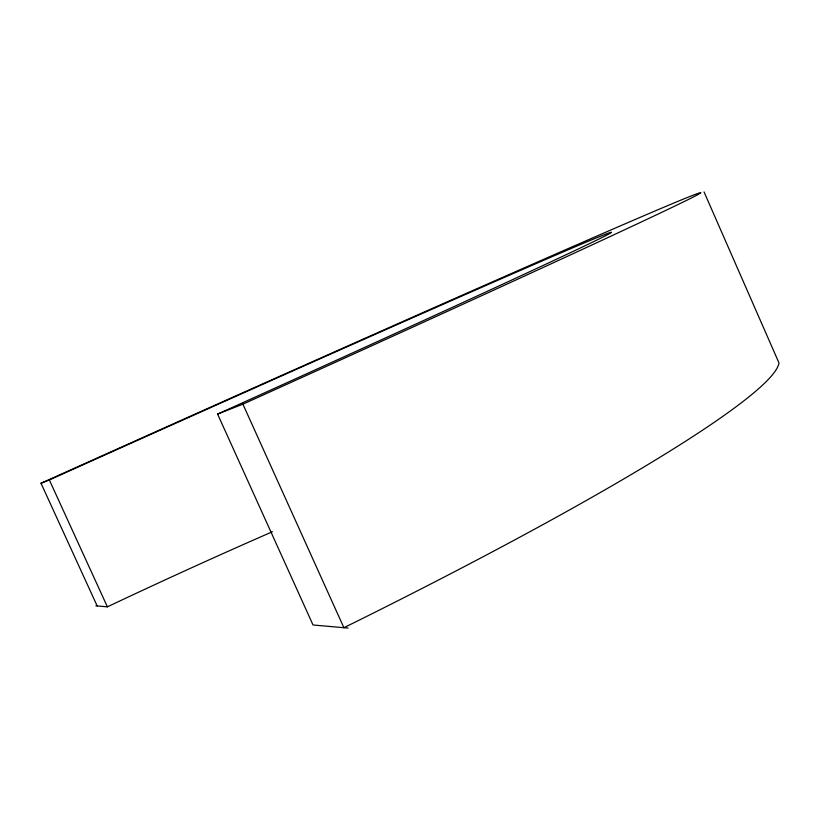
<?xml version="1.0" encoding="UTF-8"?>
<svg xmlns="http://www.w3.org/2000/svg" width="820" height="820" viewBox="0 0 820 820"><rect width="100%" height="100%" fill="white"/><g stroke="black" fill="none" stroke-linecap="round" stroke-linejoin="round"><path stroke-width="1.23" d="M97.16 605.939L41 483.236L49.354 479.966A572.995 4.459 -24.2 0 1 608.583 233.116A572.995 4.459 -24.2 0 1 217.587 414.079L313.035 624.983L348.111 628.079M217.587 414.079L242.904 404.168A680.251 5.361 -24.2 0 0 696.846 193.838A680.251 5.361 -24.2 0 0 41 483.236M95.899 605.826L107.389 606.841A570.597 52.326 -24.9 0 1 272.435 531.729M49.354 479.966L107.389 606.841M242.904 404.168L343.898 627.71A677.33 62.925 -24.9 0 0 779 362.983L704.042 191.921"/></g></svg>
